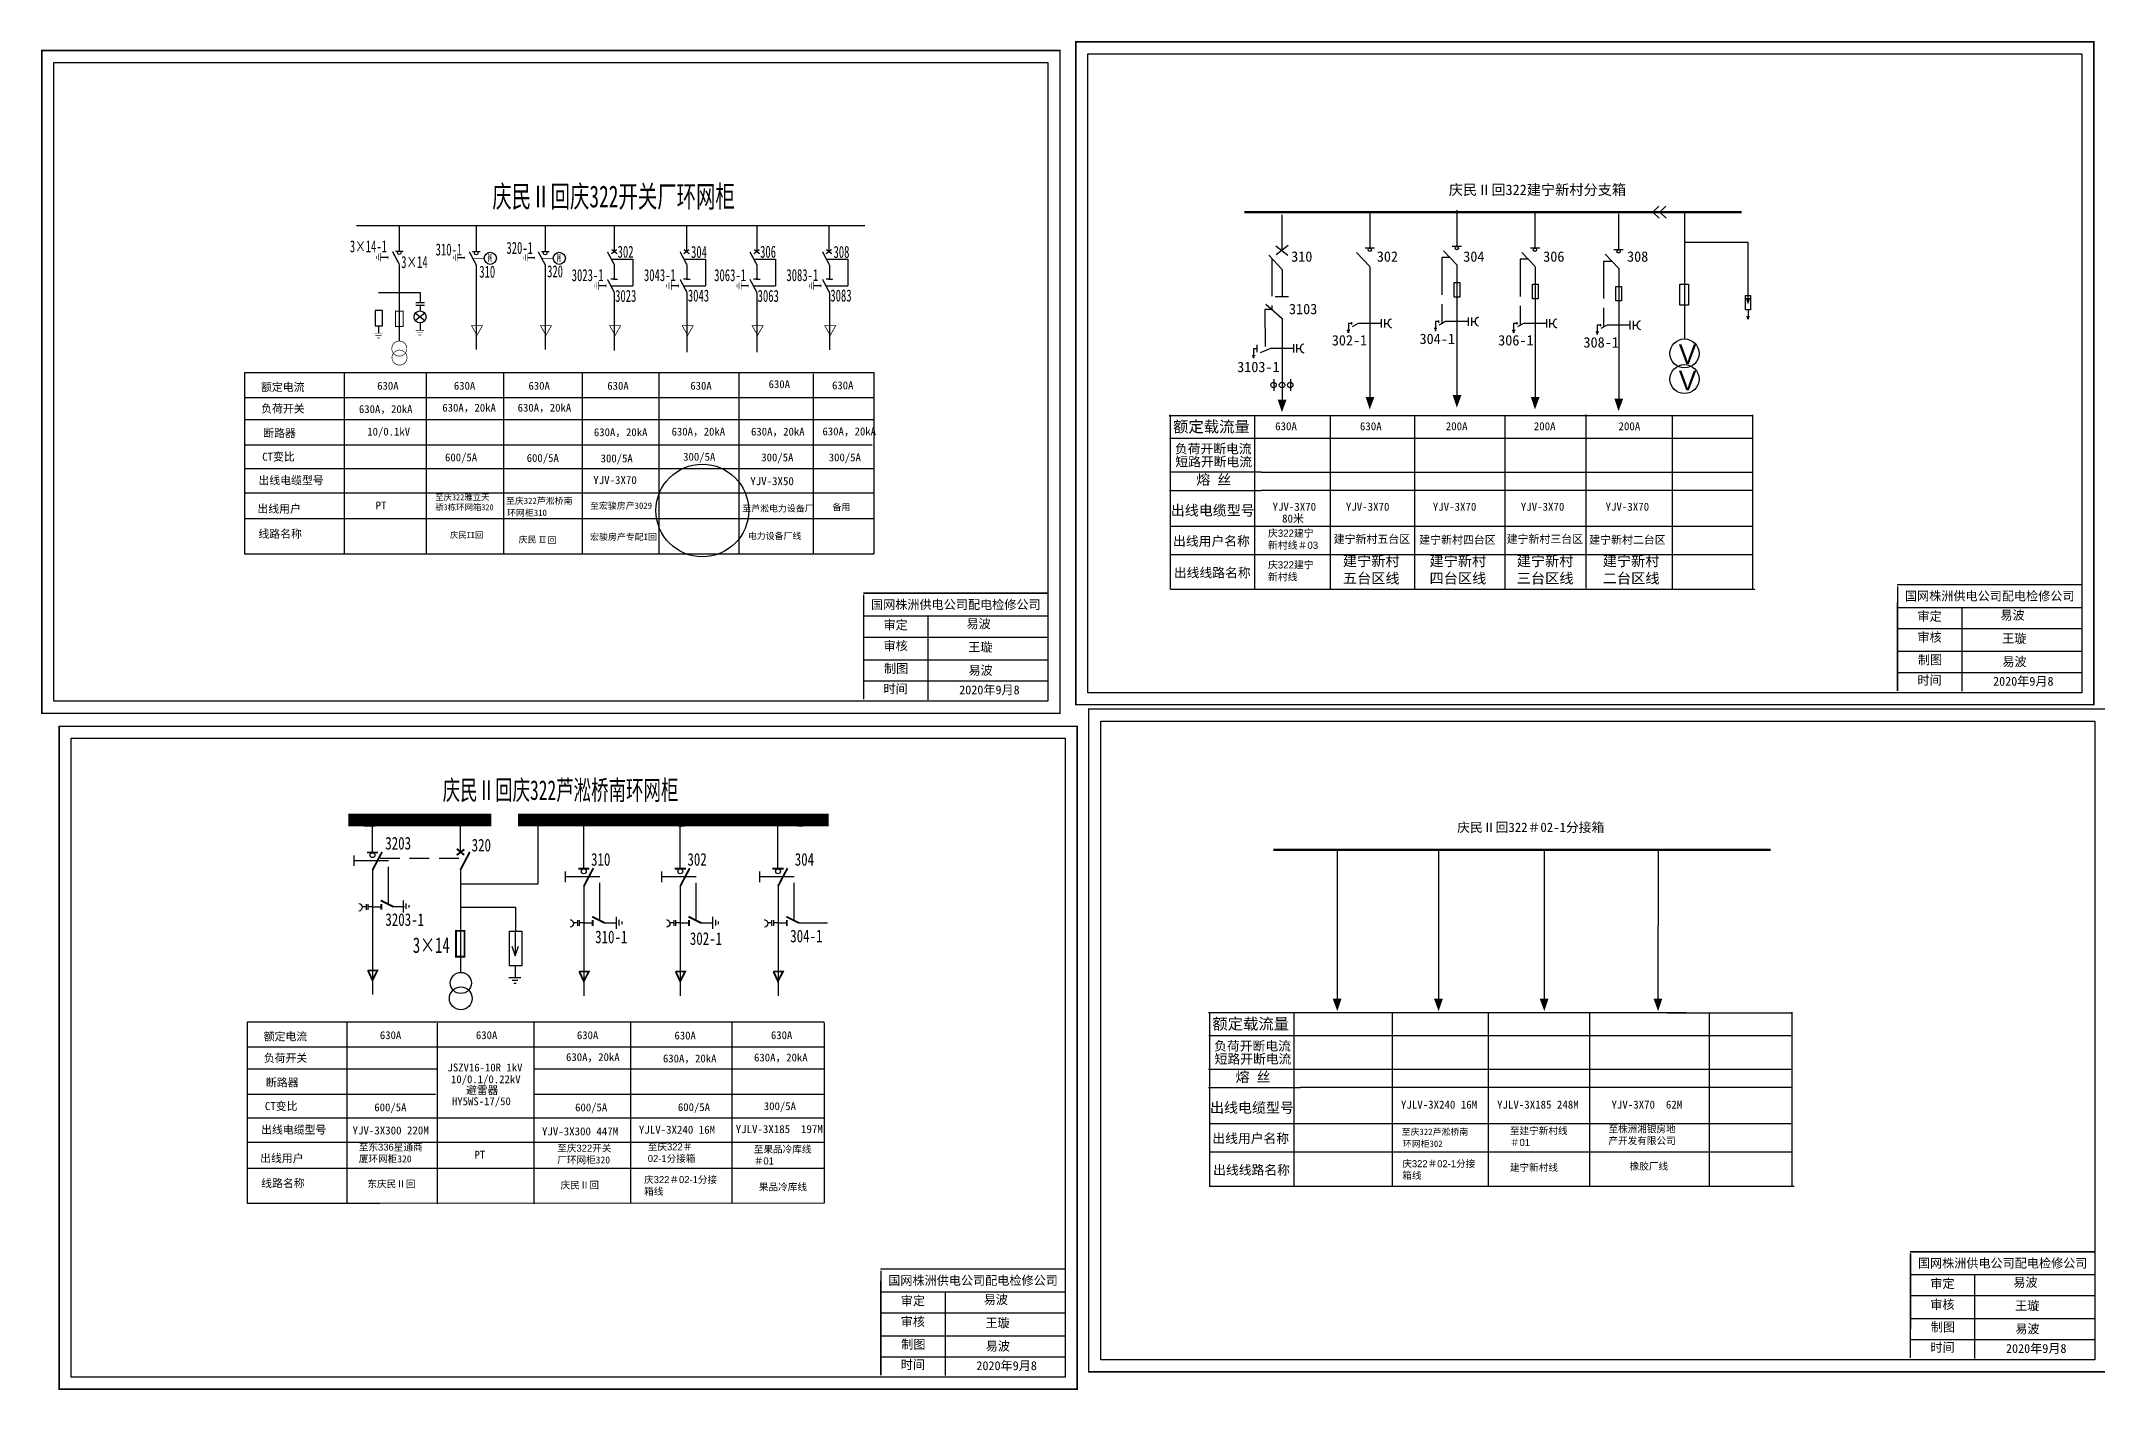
# Model space of a CAD drawing. Extents: x 109 to 883, y -289 to 248.
# Drawn here: x 109 to 623, y -89 to 248 of the extents above; entities that cross this region are included whole.
import ezdxf

# ---------------------------------------------------------------- set-up
doc = ezdxf.new("R2010")
doc.units = 0
doc.header["$LTSCALE"] = 0.774411
doc.linetypes.add('ACAD_ISO02W100', pattern=[15, 12, -3])
doc.linetypes.add('DASHED2', pattern=[9.525, 6.35, -3.175])
doc.layers.get('0').update_dxf_attribs({"linetype": 'CONTINUOUS'})
doc.layers.add('2', color=7, linetype='CONTINUOUS')
doc.styles.add('HZ', font='')
doc.styles.add('ST', font='', dxfattribs={"width": 0.75})
doc.styles.get("Standard").update_dxf_attribs({"font": '', "height": 2.5})
doc.styles.add('STYLE1', font='txt.shx', dxfattribs={"height": 2.6})
doc.styles.add('会签', font='', dxfattribs={"width": 0.7})
doc.styles.add('字体', font='simkai_0.ttf', dxfattribs={"height": 2.5})
doc.styles.add('宋3', font='', dxfattribs={"width": 0.7, "height": 3})
doc.styles.add('宋体', font='')
doc.styles.get('HZ').set_extended_font_data('SimSun')
doc.styles.get('ST').set_extended_font_data('SimSun')
doc.styles.get('Standard').set_extended_font_data('SimSun')
doc.styles.get('会签').set_extended_font_data('SimSun')
doc.styles.get('宋3').set_extended_font_data('SimSun')
doc.styles.get('宋体').set_extended_font_data('SimSun')

msp = doc.modelspace()

# ---------------------------------------------------------------- hatches: boundary and pattern name
for points in [[(534.86, 183.98), (536, 183.98), (535.43, 182.36)], [(463.81, 159.73), (462.65, 156.59), (461.6, 159.73)], [(420.09, 158.6), (418.94, 155.45), (417.89, 158.6)], [(442.05, 159.3), (440.89, 156.16), (439.84, 159.3)], [(483.35, 159.3), (482.19, 156.16), (481.14, 159.3)], [(504.24, 158.86), (503.08, 155.72), (502.03, 158.86)], [(431.62, 8.87), (432.78, 5.73), (433.83, 8.87)], [(456.94, 8.87), (458.1, 5.73), (459.15, 8.87)], [(483.37, 8.87), (484.53, 5.73), (485.58, 8.87)], [(511.82, 8.87), (512.97, 5.73), (514.02, 8.87)]]:
    msp.add_hatch(color=0).paths.add_polyline_path(points)

# ---------------------------------------------------------------- linework, layer by layer
at = {"color": 0}
for p, q in [((462.64, 205.96), (462.64, 197.02)), ((513.14, 207.01), (511.64, 205.45)), ((514.93, 207.01), (513.43, 205.45)), ((418.93, 204.82), (418.93, 195.89)), ((440.88, 205.52), (440.88, 196.59)), ((482.18, 205.52), (482.18, 196.59)), ((503.07, 205.09), (503.07, 196.16)), ((511.64, 205.45), (513.2, 203.95)), ((513.43, 205.45), (514.99, 203.95)), ((519.57, 205.4), (519.57, 173.93)), ((417.4, 197.07), (420.44, 194.71)), ((420.51, 197.14), (417.47, 194.78)), ((437.58, 195.41), (440.92, 191.85)), ((439.72, 196.54), (442.08, 196.54)), ((459.34, 195.84), (462.68, 192.28)), ((461.48, 196.97), (463.84, 196.97)), ((478.88, 195.41), (482.23, 191.85)), ((481.03, 196.54), (483.38, 196.54)), ((501.92, 196.11), (504.27, 196.11)), ((519.56, 197.96), (535.39, 197.96)), ((535.39, 197.96), (535.39, 183.85)), ((415.63, 194.71), (418.97, 191.15)), ((418.97, 191.15), (418.97, 184.46)), ((440.92, 191.83), (440.92, 159.25)), ((460.95, 194.12), (458.9, 194.12)), ((462.68, 192.27), (462.68, 159.69)), ((480.54, 193.69), (478.48, 193.69)), ((482.23, 191.83), (482.23, 159.25)), ((501.4, 193.16), (499.35, 193.16)), ((499.77, 194.98), (503.12, 191.42)), ((503.12, 191.4), (503.12, 158.82)), ((414.9, 182.45), (418.97, 178.89)), ((417.25, 184.35), (420.59, 184.35)), ((535.45, 181.03), (535.45, 179.4)), ((418.97, 178.89), (418.97, 158.55)), ((435.19, 176.01), (435.92, 176.01)), ((435.36, 175.75), (435.73, 175.75)), ((435.36, 175.5), (435.73, 175.5)), ((436.34, 177.67), (435.55, 177.67)), ((435.55, 177.67), (435.55, 176.04)), ((436.35, 177.94), (436.35, 177.39)), ((438.03, 177.66), (436.48, 176.81)), ((443.73, 177.66), (438.05, 177.66)), ((443.73, 178.75), (443.73, 176.61)), ((444.54, 178.75), (444.54, 176.61)), ((444.54, 177.66), (445.43, 177.66)), ((456.95, 176.45), (457.68, 176.45)), ((457.12, 176.18), (457.49, 176.18)), ((457.12, 175.93), (457.49, 175.93)), ((458.1, 178.1), (457.31, 178.1)), ((457.31, 178.1), (457.31, 176.47)), ((458.11, 178.37), (458.11, 177.83)), ((459.79, 178.1), (458.24, 177.24)), ((465.49, 178.1), (459.81, 178.1)), ((465.49, 179.18), (465.49, 177.05)), ((466.3, 179.18), (466.3, 177.05)), ((466.3, 178.1), (467.19, 178.1)), ((476.5, 176.01), (477.23, 176.01)), ((476.66, 175.75), (477.04, 175.75)), ((476.66, 175.5), (477.04, 175.5)), ((477.64, 177.67), (476.85, 177.67)), ((476.85, 177.67), (476.85, 176.04)), ((477.65, 177.94), (477.65, 177.39)), ((479.34, 177.66), (477.78, 176.81)), ((485.04, 177.66), (479.35, 177.66)), ((485.04, 178.75), (485.04, 176.61)), ((485.84, 177.66), (486.73, 177.66)), ((485.85, 178.75), (485.85, 176.61)), ((497.39, 175.58), (498.12, 175.58)), ((497.55, 175.31), (497.93, 175.31)), ((497.55, 175.06), (497.93, 175.06)), ((498.53, 177.23), (497.74, 177.23)), ((497.74, 177.23), (497.74, 175.6)), ((498.54, 177.51), (498.54, 176.96)), ((500.23, 177.23), (498.67, 176.37)), ((505.93, 177.23), (500.24, 177.23)), ((505.93, 178.32), (505.93, 176.18)), ((506.73, 177.23), (507.62, 177.23)), ((506.74, 178.32), (506.74, 176.18)), ((535.09, 179.37), (535.82, 179.37)), ((535.26, 179.11), (535.63, 179.11)), ((535.26, 178.86), (535.63, 178.86)), ((412.63, 171.29), (411.84, 171.29)), ((411.84, 171.29), (411.84, 169.66)), ((412.64, 172.27), (412.64, 170.44)), ((416.1, 171.41), (413.47, 170.3)), ((421.8, 171.41), (416.12, 171.41)), ((421.8, 172.5), (421.8, 170.36)), ((422.61, 172.5), (422.61, 170.36)), ((422.61, 171.41), (423.5, 171.41)), ((184.5, 165.37), (184.5, 120)), ((205.02, 165.11), (205.02, 119.93)), ((411.48, 169.64), (412.22, 169.64)), ((411.65, 169.37), (412.02, 169.37)), ((411.65, 169.12), (412.02, 169.12)), ((416.89, 163.7), (416.89, 160.79)), ((421.06, 163.7), (421.06, 160.79)), ((159.73, 159.13), (177.77, 159.13)), ((177.68, 159.13), (192.9, 159.13)), ((189.89, 159.13), (316.97, 159.13)), ((159.73, 153.65), (177.69, 153.65)), ((177.61, 153.65), (192.82, 153.65)), ((192.56, 153.65), (316.89, 153.65)), ((159.73, 141.39), (177.56, 141.39)), ((177.47, 141.39), (192.69, 141.39)), ((192.43, 141.39), (316.76, 141.39)), ((432.75, 45.84), (432.74, 8.6)), ((458.08, 45.84), (458.07, 8.6)), ((484.51, 45.84), (484.49, 8.6)), ((512.95, 45.84), (512.94, 8.6)), ((185.18, 3.03), (185.18, -42.34)), ((207.75, 2.77), (207.75, -42.41)), ((160.41, -3.21), (178.44, -3.21)), ((178.36, -3.21), (193.57, -3.21)), ((190.57, -3.21), (304.53, -3.21)), ((160.41, -8.69), (178.37, -8.69)), ((178.28, -8.69), (193.5, -8.69)), ((193.24, -8.69), (207.63, -8.69)), ((231.99, -8.69), (304.53, -8.69)), ((160.41, -20.95), (178.24, -20.95)), ((178.15, -20.95), (193.37, -20.95)), ((193.11, -20.95), (304.53, -20.95))]:
    msp.add_line(p, q, dxfattribs=at)
for p, q in [((198.32, 202.12), (198.32, 195.56)), ((217.52, 202.06), (217.52, 195.49)), ((234.76, 202.06), (234.76, 195.49)), ((252.05, 202.06), (252.05, 195.49)), ((270.1, 202.06), (270.1, 195.49)), ((287.67, 202.06), (287.67, 195.49)), ((305.72, 202.06), (305.72, 195.49)), ((195.5, 194.15), (193.67, 194.15)), ((198.32, 192.29), (198.32, 173.25)), ((214.7, 194.08), (212.87, 194.08)), ((217.52, 192.33), (217.52, 171.18)), ((232.19, 194.07), (230.36, 194.07)), ((234.76, 192.33), (234.76, 171.18)), ((251.3, 193.75), (256.7, 193.75)), ((252.05, 192.33), (252.05, 188.72)), ((256.7, 193.75), (256.7, 187.05)), ((269.45, 193.75), (274.85, 193.75)), ((270.2, 192.33), (270.2, 188.72)), ((274.85, 193.75), (274.85, 187.05)), ((286.92, 193.75), (292.32, 193.75)), ((287.67, 192.33), (287.67, 188.72)), ((292.32, 193.75), (292.32, 187.05)), ((305.07, 193.75), (310.47, 193.75)), ((305.81, 192.33), (305.81, 188.72)), ((310.47, 193.75), (310.47, 187.05)), ((193.14, 185.39), (203.5, 185.37)), ((203.5, 185.37), (203.5, 182.93)), ((249.98, 187.05), (248.16, 187.05)), ((251.2, 187.05), (256.7, 187.05)), ((252.05, 185.43), (252.05, 170.91)), ((268.13, 187.05), (266.3, 187.05)), ((269.35, 187.05), (274.85, 187.05)), ((270.2, 185.43), (270.2, 170.51)), ((285.6, 187.05), (283.77, 187.05)), ((286.81, 187.05), (292.32, 187.05)), ((287.67, 185.43), (287.67, 170.51)), ((303.75, 187.05), (301.92, 187.05)), ((304.96, 187.05), (310.47, 187.05)), ((305.81, 185.43), (305.81, 171.04)), ((202.33, 180.2), (204.68, 178.36)), ((204.68, 180.2), (202.33, 178.36)), ((202.42, 182.93), (204.59, 182.93)), ((202.42, 182.22), (204.59, 182.22)), ((203.5, 182.22), (203.5, 180.79)), ((193.14, 177.07), (193.14, 175.24)), ((203.5, 177.77), (203.5, 175.94)), ((390.74, 154.67), (536.36, 154.67)), ((412.1, 154.48), (412.1, 111.26)), ((390.8, 140.56), (413.83, 140.56)), ((390.8, 135.91), (413.78, 135.91)), ((191.53, 53.45), (191.53, 45.45)), ((213.56, 53.54), (213.56, 45.45)), ((244.35, 53.81), (244.35, 41.42)), ((268.45, 54.09), (268.45, 41.42)), ((292.89, 53.67), (292.89, 41.42)), ((191.62, 41.14), (191.62, 9.87)), ((213.61, 40.92), (213.61, 15.42)), ((244.45, 37.11), (244.45, 9.6)), ((268.54, 37.11), (268.54, 9.6)), ((292.98, 37.11), (292.98, 9.6)), ((191.62, 31.81), (193.81, 31.81)), ((196.66, 31.87), (199.64, 31.87)), ((244.45, 27.78), (246.63, 27.78)), ((249.49, 27.84), (252.46, 27.84)), ((268.54, 27.78), (270.73, 27.78)), ((273.58, 27.84), (276.56, 27.84)), ((292.98, 27.78), (295.17, 27.78)), ((298.03, 27.84), (305.35, 27.84)), ((227.26, 17.11), (227.26, 14.13)), ((400.55, 5.37), (519.96, 5.37)), ((421.91, 5.18), (421.91, -38.04)), ((400.61, -8.73), (423.64, -8.73)), ((400.61, -13.38), (423.6, -13.38))]:
    msp.add_line(p, q)
at = {"linetype": 'Continuous', "lineweight": 60}
for p, q in [((409.61, 205.44), (533.84, 205.44)), ((416.84, 46.03), (541.07, 46.03))]:
    msp.add_line(p, q, dxfattribs=at)
at = {"color": 0, "linetype": 'ACAD_ISO02W100'}
for p, q in [((416.4, 193.74), (416.4, 181.17)), ((458.9, 194.12), (458.9, 177.7)), ((478.48, 193.69), (478.48, 177.27)), ((499.35, 193.16), (499.35, 176.74)), ((416.4, 181.17), (414.7, 181.18)), ((414.7, 181.18), (414.71, 170.96))]:
    msp.add_line(p, q, dxfattribs=at)
at = {"linetype": 'Continuous'}
for p, q in [((391.01, 154.77), (391.01, 111.12)), ((430.99, 154.63), (430.99, 111.4)), ((452.11, 154.63), (452.11, 111.26)), ((474.62, 154.63), (474.62, 111.26)), ((494.94, 154.87), (494.94, 111.5)), ((516.5, 154.51), (516.5, 111.28)), ((536.58, 154.77), (536.58, 111.26)), ((390.86, 148.99), (536.58, 148.99)), ((413.76, 140.51), (536.44, 140.51)), ((413.76, 135.99), (536.58, 135.99)), ((391.01, 126.95), (536.72, 126.95)), ((391.15, 119.89), (536.58, 119.89)), ((391.29, 111.26), (537.15, 111.26)), ((232.95, 53.81), (232.95, 37.5)), ((232.95, 37.5), (213.61, 37.5)), ((199.27, 33.44), (199.27, 30.44)), ((199.97, 32.67), (199.97, 31.28)), ((200.67, 32.27), (200.67, 31.63)), ((213.66, 31.72), (227.32, 31.72)), ((227.32, 31.72), (227.32, 25.93)), ((227.29, 25.79), (227.29, 19.6)), ((252.51, 29.31), (252.51, 26.31)), ((253.21, 28.53), (253.21, 27.15)), ((253.9, 28.14), (253.9, 27.49)), ((276.61, 29.31), (276.61, 26.31)), ((277.31, 28.53), (277.31, 27.15)), ((278, 28.14), (278, 27.49)), ((226.48, 21.96), (227.29, 19.53)), ((227.29, 19.53), (228.14, 22)), ((228.73, 14.08), (225.73, 14.08)), ((227.95, 13.39), (226.56, 13.39)), ((227.56, 12.69), (226.91, 12.69)), ((400.82, 5.48), (400.82, -38.18)), ((446.48, 5.33), (446.48, -38.04)), ((470.51, 5.33), (470.51, -38.04)), ((495.84, 5.33), (495.84, -38.04)), ((515.2, 5.34), (546.3, 5.34)), ((525.71, 5.33), (525.71, -38.04)), ((546.4, 5.48), (546.4, -38.04)), ((400.68, -0.31), (546.39, -0.31)), ((423.57, -8.78), (546.25, -8.78)), ((423.57, -13.3), (546.4, -13.3)), ((400.82, -22.34), (546.53, -22.34)), ((400.96, -29.41), (546.4, -29.41)), ((401.11, -38.04), (546.96, -38.04))]:
    msp.add_line(p, q, dxfattribs=at)
at = {"color": 0, "linetype": 'Continuous'}
for p, q in [((314.39, 104.53), (360.53, 104.53)), ((330.41, 104.52), (330.41, 83.56)), ((572.83, 106.68), (618.97, 106.68)), ((588.85, 106.67), (588.85, 85.71)), ((314.39, 99.27), (360.53, 99.27)), ((572.83, 101.42), (618.97, 101.42)), ((314.39, 93.54), (360.53, 93.54)), ((572.83, 95.69), (618.97, 95.69)), ((314.39, 88.28), (360.53, 88.28)), ((572.83, 90.43), (618.97, 90.43)), ((576.06, -60.11), (622.2, -60.11)), ((592.08, -60.11), (592.08, -81.08)), ((318.7, -64.41), (364.84, -64.41)), ((334.72, -64.42), (334.72, -85.38)), ((576.06, -65.36), (622.2, -65.36)), ((318.7, -69.67), (364.84, -69.67)), ((576.06, -71.1), (622.2, -71.1)), ((318.7, -75.4), (364.84, -75.4)), ((576.06, -76.35), (622.2, -76.35)), ((318.7, -80.66), (364.84, -80.66))]:
    msp.add_line(p, q, dxfattribs=at)
at = {"linetype": 'DASHED2'}
msp.add_line((193.52, 44.01), (215.14, 44.01), dxfattribs=at)
at = {"color": 0, "linetype": 'Continuous', "const_width": 0.37}
for points in [[(367.41, 248.04), (621.89, 248.04), (621.89, 82.35), (367.41, 82.35)], [(108.97, 245.89), (363.45, 245.89), (363.45, 80.19), (108.97, 80.19)], [(113.28, 76.95), (367.76, 76.95), (367.76, -88.75), (113.28, -88.75)], [(370.64, 81.25), (625.12, 81.25), (625.12, -84.44), (370.64, -84.44)]]:
    msp.add_lwpolyline(points, close=True, dxfattribs=at)
at = {"color": 0, "linetype": 'Continuous'}
for points in [[(111.96, 242.9), (360.46, 242.9), (360.46, 83.19), (111.96, 83.19)], [(370.4, 245.05), (618.9, 245.05), (618.9, 85.34), (370.4, 85.34)], [(373.63, 78.26), (622.13, 78.26), (622.13, -81.45), (373.63, -81.45)], [(116.27, 73.96), (364.77, 73.96), (364.77, -85.75), (116.27, -85.75)]]:
    msp.add_lwpolyline(points, close=True, dxfattribs=at)
for points in [[(187.63, 202.12), (314.66, 202.12)], [(194.12, 180.92), (192.3, 180.92), (192.3, 177.07), (194.12, 177.07), (194.12, 180.87)], [(186.96, 44.67), (186.96, 42.03)], [(239.78, 40.64), (239.78, 38)], [(263.88, 40.64), (263.88, 38)], [(288.32, 40.64), (288.32, 38)], [(190.03, 31.83), (189.03, 31.83)], [(190.03, 32.5), (190.03, 31.06)], [(190.47, 32.5), (190.47, 31.06)], [(191.62, 31.83), (190.47, 31.83)], [(242.85, 27.81), (241.86, 27.81)], [(242.85, 28.47), (242.85, 27.03)], [(243.3, 28.47), (243.3, 27.03)], [(244.44, 27.81), (243.3, 27.81)], [(266.95, 27.81), (265.95, 27.81)], [(266.95, 28.47), (266.95, 27.03)], [(267.39, 28.47), (267.39, 27.03)], [(268.54, 27.81), (267.39, 27.81)], [(291.39, 27.81), (290.39, 27.81)], [(291.39, 28.47), (291.39, 27.03)], [(291.83, 28.47), (291.83, 27.03)], [(292.98, 27.81), (291.83, 27.81)]]:
    msp.add_lwpolyline(points)
for points, const_width in [([(198.32, 192.39), (196.62, 195.62)], 0.341), ([(199.36, 195.68), (197.35, 195.69)], 0.341), ([(217.52, 192.33), (215.82, 195.56)], 0.341), ([(218.56, 195.62), (216.55, 195.63)], 0.341), ([(234.76, 192.33), (233.06, 195.56)], 0.341), ([(235.8, 195.62), (233.79, 195.63)], 0.341), ([(252.05, 192.33), (250.35, 195.56)], 0.341), ([(252.69, 196.13), (251.33, 195.06)], 0.341), ([(251.41, 196.13), (252.77, 195.06)], 0.341), ([(270.2, 192.33), (268.5, 195.56)], 0.341), ([(270.74, 196.13), (269.38, 195.06)], 0.341), ([(269.46, 196.13), (270.82, 195.06)], 0.341), ([(287.67, 192.33), (285.96, 195.56)], 0.341), ([(288.31, 196.13), (286.94, 195.06)], 0.341), ([(287.02, 196.13), (288.39, 195.06)], 0.341), ([(305.81, 192.33), (304.11, 195.56)], 0.341), ([(306.36, 196.13), (304.99, 195.06)], 0.341), ([(305.07, 196.13), (306.44, 195.06)], 0.341), ([(192.59, 194.54), (192.59, 193.8)], 0.149), ([(193.13, 194.99), (193.13, 193.39)], 0.149), ([(193.66, 195.23), (193.66, 193.14)], 0.149), ([(195.5, 194.51), (195.5, 193.78)], 0.149), ([(211.79, 194.47), (211.79, 193.73)], 0.149), ([(212.33, 194.92), (212.33, 193.32)], 0.149), ([(212.86, 195.17), (212.86, 193.08)], 0.149), ([(214.7, 194.45), (214.7, 193.71)], 0.149), ([(216.67, 193.94), (219.56, 193.94)], 0.144), ([(229.28, 194.46), (229.28, 193.72)], 0.149), ([(229.81, 194.91), (229.81, 193.31)], 0.149), ([(230.35, 195.16), (230.35, 193.06)], 0.149), ([(232.19, 194.44), (232.19, 193.7)], 0.149), ([(233.91, 193.94), (236.8, 193.94)], 0.144), ([(247.11, 187.44), (247.11, 186.7)], 0.149), ([(247.61, 187.89), (247.61, 186.29)], 0.149), ([(248.14, 188.14), (248.14, 186.04)], 0.149), ([(249.98, 187.42), (249.98, 186.68)], 0.149), ([(252.05, 185.43), (250.35, 188.66)], 0.341), ([(252.92, 188.69), (251.18, 188.75)], 0.341), ([(265.17, 187.44), (265.17, 186.7)], 0.149), ([(265.76, 187.89), (265.76, 186.29)], 0.149), ([(266.29, 188.14), (266.29, 186.04)], 0.149), ([(268.13, 187.42), (268.13, 186.68)], 0.149), ([(270.2, 185.43), (268.5, 188.66)], 0.341), ([(271.07, 188.69), (269.33, 188.75)], 0.341), ([(282.73, 187.44), (282.73, 186.7)], 0.149), ([(283.22, 187.89), (283.22, 186.29)], 0.149), ([(283.76, 188.14), (283.76, 186.04)], 0.149), ([(285.6, 187.42), (285.6, 186.68)], 0.149), ([(287.67, 185.43), (285.96, 188.66)], 0.341), ([(288.53, 188.69), (286.8, 188.75)], 0.341), ([(300.78, 187.44), (300.78, 186.7)], 0.149), ([(301.37, 187.89), (301.37, 186.29)], 0.149), ([(301.91, 188.14), (301.91, 186.04)], 0.149), ([(303.75, 187.42), (303.75, 186.68)], 0.149), ([(305.81, 185.43), (304.11, 188.66)], 0.341), ([(306.68, 188.69), (304.95, 188.75)], 0.341), ([(192.05, 175.23), (194.14, 175.23)], 0.149), ([(202.42, 175.93), (204.51, 175.93)], 0.149), ([(202.66, 175.39), (204.26, 175.39)], 0.149), ([(203.11, 174.74), (203.85, 174.74)], 0.149), ([(192.29, 174.7), (193.89, 174.7)], 0.149), ([(192.74, 174.04), (193.48, 174.04)], 0.149), ([(185.59, 53.49), (221.33, 53.49)], 3.16), ([(227.95, 53.49), (305.66, 53.49)], 3.16), ([(212.66, 44.74), (214.58, 46.18)], 0.474), ([(212.68, 46.32), (214.53, 44.78)], 0.474), ([(190.22, 45.39), (193.02, 45.39)], 0.474), ([(191.62, 41.02), (193.99, 45.51)], 0.474), ([(213.56, 41.02), (215.93, 45.51)], 0.474), ([(243.05, 41.36), (245.84, 41.36)], 0.474), ([(244.45, 36.99), (246.82, 41.48)], 0.474), ([(267.14, 41.36), (269.94, 41.36)], 0.474), ([(268.54, 36.99), (270.91, 41.48)], 0.474), ([(291.59, 41.36), (294.38, 41.36)], 0.474), ([(292.98, 36.99), (295.35, 41.48)], 0.474), ([(193.69, 33.39), (196.85, 31.81)], 0.474), ([(193.81, 32.54), (193.81, 31.08)], 0.474), ([(246.51, 29.36), (249.67, 27.78)], 0.474), ([(246.63, 28.51), (246.63, 27.05)], 0.474), ([(270.61, 29.36), (273.77, 27.78)], 0.474), ([(270.73, 28.51), (270.73, 27.05)], 0.474), ([(295.05, 29.36), (298.21, 27.78)], 0.474), ([(295.17, 28.51), (295.17, 27.05)], 0.474), ([(190.43, 15.91), (192.85, 15.91), (191.61, 13.47), (190.46, 15.96)], 0.474), ([(243.26, 15.64), (245.67, 15.64), (244.44, 13.19), (243.29, 15.68)], 0.474), ([(267.36, 15.64), (269.77, 15.64), (268.53, 13.19), (267.38, 15.68)], 0.474), ([(291.8, 15.64), (294.21, 15.64), (292.97, 13.19), (291.83, 15.68)], 0.474)]:
    msp.add_lwpolyline(points, dxfattribs=dict(const_width=const_width))
for points, format in [([(193.14, 185.39, 0, 0, 0), (193.14, 179.93, 0.496, 0, 0), (193.14, 178.16, 0, 0, 0)], "xyseb"), ([(188.18, 32.65, -0.877934), (188.22, 30.73)], "xyb"), ([(241.01, 28.62, -0.877934), (241.04, 26.7)], "xyb"), ([(265.1, 28.62, -0.877934), (265.14, 26.7)], "xyb"), ([(289.54, 28.62, -0.877934), (289.58, 26.7)], "xyb")]:
    msp.add_lwpolyline(points, format=format)
at = {"color": 0}
for points in [[(461.98, 187.87), (463.38, 187.87), (463.38, 184.23), (461.98, 184.23)], [(481.56, 187.44), (482.96, 187.44), (482.96, 183.8), (481.56, 183.8)], [(502.43, 186.91), (503.83, 186.91), (503.83, 183.27), (502.43, 183.27)], [(518.4, 187.45), (520.55, 187.45), (520.55, 182.24), (518.4, 182.24)], [(534.8, 184.67), (536.04, 184.67), (536.04, 181.04), (534.8, 181.04)]]:
    msp.add_lwpolyline(points, close=True, dxfattribs=at)
for points, const_width in [([(197.4, 180.72), (199.24, 180.72), (199.24, 176.85), (197.4, 176.85)], 0.248), ([(212.46, 19.36), (212.46, 25.82), (214.61, 25.82), (214.61, 19.36)], 0.474)]:
    msp.add_lwpolyline(points, close=True, dxfattribs=dict(const_width=const_width))
at = {"color": 0, "const_width": 0.192}
for points in [[(216.36, 177.09), (217.73, 174.69), (219.1, 177.09)], [(233.61, 177.09), (234.98, 174.69), (236.34, 177.09)], [(250.89, 177.09), (252.26, 174.69), (253.63, 177.09)], [(269.04, 177.09), (270.41, 174.69), (271.78, 177.09)], [(286.51, 177.09), (287.88, 174.69), (289.25, 177.09)], [(304.66, 177.09), (306.03, 174.69), (307.4, 177.09)]]:
    msp.add_lwpolyline(points, close=True, dxfattribs=at)
at = {"const_width": 0.159}
for points in [[(200.2, 171.36, -1), (196.44, 171.36, -1)], [(200.25, 169.11, -1), (196.49, 169.11, -1)]]:
    msp.add_lwpolyline(points, format="xyb", close=True, dxfattribs=at)
at = {"color": 0, "linetype": 'Continuous', "const_width": 0.37}
for points in [[(314.28, 110.21), (360.42, 110.21)], [(314.39, 109.82), (314.37, 83.65)], [(572.72, 112.36), (618.86, 112.36)], [(572.83, 111.97), (572.8, 85.8)], [(575.95, -54.43), (622.09, -54.43)], [(576.06, -54.82), (576.03, -80.99)], [(318.59, -58.73), (364.73, -58.73)], [(318.7, -59.12), (318.67, -85.29)]]:
    msp.add_lwpolyline(points, dxfattribs=at)
at = {"linetype": 'ACAD_ISO02W100'}
for points in [[(195.62, 32.55), (195.62, 43.35), (186.96, 43.35)], [(248.44, 28.53), (248.44, 39.32), (239.78, 39.32)], [(272.54, 28.53), (272.54, 39.32), (263.88, 39.32)], [(296.98, 28.53), (296.98, 39.32), (288.32, 39.32)]]:
    msp.add_lwpolyline(points, dxfattribs=at)
at = {"linetype": 'Continuous'}
msp.add_lwpolyline([(225.87, 25.77), (228.92, 25.77), (228.92, 17.11), (225.87, 17.11)], close=True, dxfattribs=at)
for centre, radius in [((198.32, 195.3), 0.444), ((217.52, 195.24), 0.444), ((221.06, 193.94), 1.51), ((234.76, 195.24), 0.444), ((238.31, 193.94), 1.51), ((203.5, 179.28), 1.51), ((190.24, 53.45), 1.57), ((191.22, 53.45), 1.57), ((191.6, 53.45), 1.57), ((268.8, 53.45), 1.57), ((268.95, 53.45), 1.57), ((298.53, 53.45), 1.57), ((191.62, 44.72), 0.607), ((244.45, 40.69), 0.607), ((268.54, 40.69), 0.607), ((292.98, 40.69), 0.607)]:
    msp.add_circle(centre, radius)
at = {"color": 0}
for centre, radius in [((440.88, 196.08), 0.415), ((462.63, 196.51), 0.415), ((482.18, 196.08), 0.415), ((503.07, 195.65), 0.415), ((519.57, 170.16), 3.63), ((519.57, 163.74), 3.63), ((416.84, 162.27), 0.688), ((418.97, 162.27), 0.688), ((421.01, 162.27), 0.688)]:
    msp.add_circle(centre, radius, dxfattribs=at)
at = {"color": 1, "linetype": 'Continuous'}
msp.add_circle((274.06, 130.89), 11.59, dxfattribs=at)
at = {"linetype": 'Continuous'}
for centre, radius in [((213.69, 12.79), 2.64), ((213.69, 8.93), 2.85)]:
    msp.add_circle(centre, radius, dxfattribs=at)
at = {"color": 0}
for centre in [(446.56, 177.68), (468.31, 178.11), (487.86, 177.68), (508.75, 177.24), (424.62, 171.43)]:
    msp.add_arc(centre, 1.11, 102.8819, 258.6783, dxfattribs=at)
at = {"layer": '2'}
for p, q in [((159.73, 165.37), (177.69, 165.37)), ((159.73, 120), (159.73, 165.37)), ((177.61, 165.37), (192.82, 165.37)), ((192.56, 165.37), (316.89, 165.37)), ((224.38, 165.33), (224.38, 119.93)), ((244.02, 165.18), (244.02, 120.22)), ((263.17, 165.18), (263.17, 120.08)), ((283.18, 165.18), (283.18, 120.08)), ((301.76, 165.09), (301.76, 120.22)), ((316.89, 165.37), (316.89, 120.08)), ((159.73, 147.35), (189.68, 147.35)), ((177.23, 147.35), (192.44, 147.35)), ((192.19, 147.35), (316.52, 147.35)), ((159.73, 135.34), (316.79, 135.34)), ((177.69, 128.77), (159.73, 128.77)), ((192.82, 128.77), (177.61, 128.77)), ((316.89, 128.77), (192.56, 128.77)), ((177.69, 120), (159.73, 120)), ((192.82, 120), (177.61, 120)), ((316.89, 120), (192.56, 120)), ((160.41, 3.03), (178.37, 3.03)), ((160.41, -42.34), (160.41, 3.03)), ((178.28, 3.03), (193.5, 3.03)), ((193.24, 3.03), (304.53, 3.03)), ((231.94, 2.99), (231.94, -42.41)), ((256.12, 2.84), (256.12, -42.12)), ((281.42, 2.84), (281.42, -42.26)), ((304.53, 2.86), (304.53, -42.24)), ((160.41, -14.99), (190.35, -14.99)), ((177.9, -14.99), (193.12, -14.99)), ((192.86, -14.99), (207.36, -14.99)), ((232.05, -14.99), (304.53, -14.99)), ((160.41, -27), (304.53, -27)), ((178.37, -33.57), (160.41, -33.57)), ((193.5, -33.57), (178.28, -33.57)), ((304.53, -33.57), (193.24, -33.57)), ((178.37, -42.34), (160.41, -42.34)), ((193.5, -42.34), (178.28, -42.34)), ((304.53, -42.24), (193.24, -42.34))]:
    msp.add_line(p, q, dxfattribs=at)

# ---------------------------------------------------------------- texts
for s, height, style, width, p in [('庆民Ⅱ回庆322开关厂环网柜', 5.4717, '宋体', 0.65, (221.57, 206.67)), ('3×14-1', 3, '宋体', 0.65, (185.95, 195.43)), ('310-1', 3, '宋体', 0.65, (207.39, 194.64)), ('320-1', 3, '宋体', 0.65, (225.09, 195.04)), ('302', 3, '宋体', 0.65, (252.88, 194.08)), ('304', 3, '宋体', 0.65, (271.24, 194.03)), ('306', 3, '宋体', 0.65, (288.5, 194.08)), ('308', 3, '宋体', 0.65, (306.85, 194.03)), ('3×14', 3, '宋体', 0.65, (198.78, 191.51)), ('310', 3, '宋体', 0.65, (218.3, 189.09)), ('M', 2.11, '宋3', 0.7, (220.45, 193)), ('320', 3, '宋体', 0.65, (235.26, 189.18)), ('M', 2.11, '宋3', 0.7, (237.69, 193)), ('3023-1', 3, '宋体', 0.65, (241.41, 188.23)), ('3043-1', 3, '宋体', 0.65, (259.46, 188.25)), ('3063-1', 3, '宋体', 0.65, (277.02, 188.23)), ('3083-1', 3, '宋体', 0.65, (295.07, 188.25)), ('3023', 3, '宋体', 0.65, (252.26, 183.04)), ('3043', 3, '宋体', 0.65, (270.44, 183.13)), ('3063', 3, '宋体', 0.65, (287.88, 183.04)), ('3083', 3, '宋体', 0.65, (306.06, 183.13)), ('庆民Ⅱ回庆322芦淞桥南环网柜', 4.9245, '宋体', 0.65, (209.16, 58.54)), ('3203', 3.159, 'ST', 0.75, (194.81, 46.14)), ('320', 3.159, 'ST', 0.75, (216.4, 45.66)), ('310', 3.159, 'ST', 0.75, (246.24, 42.1)), ('302', 3.159, 'ST', 0.75, (270.33, 42.1)), ('304', 3.159, 'ST', 0.75, (297.16, 42.1)), ('3203-1', 3.159, 'ST', 0.75, (194.83, 27.05)), ('310-1', 3.159, 'ST', 0.75, (247.27, 22.73)), ('304-1', 3.159, 'ST', 0.75, (296.03, 22.94)), ('3×14', 3.888, '会签', 0.7, (201.68, 20.3)), ('302-1', 3.159, 'ST', 0.75, (270.94, 22.31))]:
    msp.add_text(s, height=height, dxfattribs=dict(style=style, width=width)).set_placement(p)
at = {"color": 0, "style": 'HZ'}
for s, p in [('额定电流', (163.75, 160.75)), ('负荷开关', (163.77, 155.35)), ('断路器', (164.29, 149.24)), ('CT变比', (164.04, 143.34)), ('出线电缆型号', (163.09, 137.44)), ('出线用户', (162.84, 130.32)), ('线路名称', (163.1, 124.06)), ('额定电流', (164.42, -1.59)), ('负荷开关', (164.44, -6.98)), ('断路器', (164.97, -13.1)), ('CT变比', (164.71, -19)), ('出线电缆型号', (163.76, -24.9)), ('出线用户', (163.51, -32.02)), ('线路名称', (163.78, -38.28))]:
    msp.add_text(s, height=1.993, dxfattribs=at).set_placement(p)
at = {"color": 0}
for s, height, p in [('630A', 1.967, (192.78, 161.09)), ('630A', 1.967, (211.95, 161.09)), ('630A', 1.967, (230.6, 161.09)), ('630A', 1.967, (250.3, 161.09)), ('630A', 1.967, (271.05, 161.09)), ('630A', 1.967, (290.63, 161.49)), ('630A', 1.967, (306.48, 161.19)), ('630A，20kA', 1.967, (188.22, 155.26)), ('630A，20kA', 1.967, (209.07, 155.61)), ('630A，20kA', 1.967, (227.9, 155.61)), ('10/0.1kV', 1.967, (190.3, 149.63)), ('630A，20kA', 1.967, (246.95, 149.48)), ('630A，20kA', 1.967, (266.37, 149.63)), ('630A，20kA', 1.967, (286.23, 149.63)), ('630A，20kA', 1.967, (304.09, 149.68)), ('600/5A', 1.967, (209.74, 143.19)), ('600/5A', 1.967, (230.16, 143.04)), ('300/5A', 1.967, (248.64, 142.94)), ('300/5A', 1.967, (269.27, 143.34)), ('300/5A', 1.967, (288.8, 143.19)), ('300/5A', 1.967, (305.66, 143.19)), ('至庆322芦淞桥南', 1.594, (224.97, 132.51)), ('PT', 1.967, (192.41, 131.17)), ('环网柜310', 1.594, (225.25, 129.53)), ('至宏骏房产3029', 1.594, (245.99, 131.3)), ('至芦淞电力设备厂', 1.594, (284.04, 130.61)), ('备用', 1.594, (306.59, 130.95)), ('庆民', 1.594, (228.13, 122.83)), ('I', 1.59, (233.16, 122.83)), ('I', 1.59, (233.95, 122.82)), ('回', 1.59, (235.36, 122.69)), ('宏骏房产专配I回', 1.594, (246.01, 123.5)), ('电力设备厂线', 1.594, (285.43, 123.74)), ('630A', 1.967, (193.45, -1.25)), ('630A', 1.967, (217.46, -1.25)), ('630A', 1.967, (242.7, -1.25)), ('630A', 1.967, (267.09, -1.34)), ('630A', 1.967, (291.2, -1.25)), ('630A，20kA', 1.967, (240, -6.73)), ('630A，20kA', 1.967, (264.21, -7.07)), ('630A，20kA', 1.967, (286.99, -6.83)), ('JSZV16-10R 1kV', 1.9673, (210.36, -9.33)), ('10/0.1/0.22kV', 1.9673, (211.23, -12.27)), ('避雷器', 1.967, (215, -15)), ('600/5A', 1.967, (192.07, -19.28)), ('HY5WS-17/50', 1.9673, (211.47, -17.77)), ('600/5A', 1.967, (242.26, -19.3)), ('600/5A', 1.967, (267.95, -19.24)), ('300/5A', 1.967, (289.43, -19)), ('至庆322芦淞桥南', 1.594, (448.87, -25.22)), ('PT', 1.967, (217.1, -31.14)), ('环网柜302', 1.594, (449.15, -28.19))]:
    msp.add_text(s, height=height, dxfattribs=at).set_placement(p)
at = {"style": 'HZ'}
for s, height, p in [('额定载流量', 2.812, (391.73, 150.44)), ('负荷开断电流', 2.344, (392.18, 145.16)), ('短路开断电流', 2.344, (392.29, 141.92)), ('熔 丝', 2.564, (397.53, 137.33)), ('出线电缆型号', 2.564, (391.15, 129.64)), ('出线用户名称', 2.344, (391.73, 122.07)), ('出线线路名称', 2.344, (391.93, 114.18)), ('庆民Ⅱ回322＃02-1分接箱', 2.3472, (462.74, 50.52)), ('额定载流量', 2.812, (401.55, 1.15)), ('负荷开断电流', 2.344, (402, -4.13)), ('短路开断电流', 2.344, (402.11, -7.37)), ('熔 丝', 2.564, (407.35, -11.96)), ('出线电缆型号', 2.564, (400.96, -19.66)), ('出线用户名称', 2.344, (401.55, -27.23)), ('出线线路名称', 2.344, (401.75, -35.12))]:
    msp.add_text(s, height=height, dxfattribs=at).set_placement(p)
for s, p in [('630A', (417.24, 150.96)), ('630A', (438.43, 150.96)), ('200A', (459.89, 150.96)), ('200A', (481.89, 150.96)), ('200A', (503.07, 150.96)), ('YJV-3X70', (246.8, 137.5)), ('YJV-3X50', (286.05, 137.23)), ('YJV-3X70', (416.59, 130.83)), ('80米', (418.98, 127.88)), ('YJV-3X70', (434.92, 130.83)), ('YJV-3X70', (456.65, 130.83)), ('YJV-3X70', (478.65, 130.83)), ('YJV-3X70', (499.84, 130.83)), ('建宁新村五台区', (431.9, 122.75)), ('建宁新村四台区', (453.26, 122.56)), ('建宁新村三台区', (475.11, 122.75)), ('建宁新村二台区', (495.75, 122.56)), ('YJLV-3X240 16M', (448.68, -18.62)), ('YJLV-3X185 248M', (472.71, -18.62)), ('YJV-3X70  62M', (501.31, -18.62)), ('YJV-3X300 220M', (186.63, -25.08)), ('YJV-3X300 447M', (233.97, -25.31)), ('YJLV-3X240 16M', (258.2, -24.89)), ('YJLV-3X185  197M', (282.4, -24.74))]:
    msp.add_text(s, height=2).set_placement(p)
at = {"insert": (460.65, 212.37), "char_height": 2.6, "width": 839.8298, "attachment_point": 1, "style": 'STYLE1'}
msp.add_mtext('{\\fKaiTi_GB2312|b0|i0|c134|p49;庆民Ⅱ回322建宁新村分支箱}', dxfattribs=at)
at = {"linetype": 'Continuous', "char_height": 2.6, "width": 5.3048, "attachment_point": 1, "style": 'STYLE1'}
for s, insert in [('{\\fKaiTi_GB2312|b0|i0|c134|p49;310}', (421.24, 195.68)), ('{\\fKaiTi_GB2312|b0|i0|c134|p49;302}', (442.65, 195.68)), ('{\\fKaiTi_GB2312|b0|i0|c134|p49;304}', (464.26, 195.68)), ('{\\fKaiTi_GB2312|b0|i0|c134|p49;306}', (484.24, 195.68)), ('{\\fKaiTi_GB2312|b0|i0|c134|p49;308}', (505.2, 195.68)), ('{\\fKaiTi_GB2312|b0|i0|c134|p49;3103}', (420.7, 182.56)), ('{\\fKaiTi_GB2312|b0|i0|c134|p49;304-1}', (453.34, 175.11)), ('{\\fKaiTi_GB2312|b0|i0|c134|p49;302-1}', (431.4, 174.75)), ('{\\fKaiTi_GB2312|b0|i0|c134|p49;306-1}', (472.99, 174.75)), ('{\\fKaiTi_GB2312|b0|i0|c134|p49;308-1}', (494.31, 174.22)), ('{\\fKaiTi_GB2312|b0|i0|c134|p49;3103-1}', (407.74, 168.08))]:
    msp.add_mtext(s, dxfattribs=dict(at, insert=insert))
at = {"color": 0, "char_height": 4.968, "width": 14.9047, "attachment_point": 1}
for insert in [(518.12, 172.46), (518.12, 165.87)]:
    msp.add_mtext('{\\f\uffbfﾬￌﾣﾤ_GB2312|b0|i0|c134|p49;V}', dxfattribs=dict(at, insert=insert))
at = {"color": 1, "linetype": 'Continuous', "char_height": 1.5, "width": 15.0359, "attachment_point": 1, "style": 'HZ'}
for s, insert in [('{\\C7;至庆322雅立天骄3栋环网箱320}', (207.29, 134.96)), ('{\\C7;庆民II回}', (210.97, 125.52))]:
    msp.add_mtext(s, dxfattribs=dict(at, insert=insert))
at = {"color": 0, "linetype": 'Continuous', "attachment_point": 1}
for s, insert, char_height, width, style in [('{\\f\uffbfﾬￌﾣﾤ_GB2312|b0|i0|c134|p49;庆322建宁新村线＃03}', (415.45, 126.13), 1.8063, 13.49, 'STYLE1'), ('{\\f\uffbfﾬￌﾣﾤ_GB2312|b0|i0|c134|p49;庆322建宁新村线}', (415.45, 118.21), 1.8063, 13.49, 'STYLE1'), ('{\\f\uffbfﾬￌﾣﾤ_GB2312|b0|i0|c134|p49;建宁新村五台区线}', (434.17, 119.59), 2.6, 16.2784, 'STYLE1'), ('{\\f\uffbfﾬￌﾣﾤ_GB2312|b0|i0|c134|p49;建宁新村四台区线}', (455.83, 119.59), 2.6, 16.2784, 'STYLE1'), ('{\\f\uffbfﾬￌﾣﾤ_GB2312|b0|i0|c134|p49;建宁新村三台区线}', (477.63, 119.59), 2.6, 16.2784, 'STYLE1'), ('{\\f\uffbfﾬￌﾣﾤ_GB2312|b0|i0|c134|p49;建宁新村二台区线}', (499.13, 119.59), 2.6, 16.2784, 'STYLE1'), ('国网株洲供电公司配电检修公司', (316.23, 108.46), 2.2195, 60.679, '字体'), ('国网株洲供电公司配电检修公司', (574.67, 110.61), 2.2195, 60.679, '字体'), ('\\f\uffbfﾬￌﾣﾤ_GB2312|b0|i0|c134|p49;审定', (319.35, 103.37), 2.2195, 17.3574, '字体'), ('易波', (340.1, 103.68), 2.219, 17.3574, '字体'), ('\\f\uffbfﾬￌﾣﾤ_GB2312|b0|i0|c134|p49;审定', (577.79, 105.53), 2.2195, 17.3574, '字体'), ('易波', (598.54, 105.83), 2.219, 17.3574, '字体'), ('\\f\uffbfﾬￌﾣﾤ_GB2312|b0|i0|c134|p49;审核', (319.35, 98.15), 2.2195, 17.3574, '字体'), ('{\\fSimSun|b0|i0|c134|p2;王璇}', (340.53, 97.85), 2.2195, 17.3574, '字体'), ('\\f\uffbfﾬￌﾣﾤ_GB2312|b0|i0|c134|p49;审核', (577.79, 100.3), 2.2195, 17.3574, '字体'), ('{\\fSimSun|b0|i0|c134|p2;王璇}', (598.97, 100), 2.2195, 17.3574, '字体'), ('\\f\uffbfﾬￌﾣﾤ_GB2312|b0|i0|c134|p49;制图', (319.47, 92.51), 2.2195, 17.3574, '字体'), ('\\f\uffbfﾬￌﾣﾤ_GB2312|b0|i0|c134|p49;制图', (577.91, 94.66), 2.2195, 17.3574, '字体'), ('{\\fSimSun|b0|i0|c134|p2;易波}', (599.03, 94.19), 2.2195, 17.3574, '字体'), ('\\f\uffbfﾬￌﾣﾤ_GB2312|b0|i0|c134|p49;时间', (319.35, 87.42), 2.2195, 17.3574, '字体'), ('2020{\\fSimSun|b0|i0|c134|p2;年}9{\\fSimSun|b0|i0|c134|p2;月8}', (338.27, 87.16), 2.2195, 32.465, '字体'), ('{\\fSimSun|b0|i0|c134|p2;易波}', (340.59, 92.04), 2.2195, 17.3574, '字体'), ('\\f\uffbfﾬￌﾣﾤ_GB2312|b0|i0|c134|p49;时间', (577.79, 89.57), 2.2195, 17.3574, '字体'), ('2020{\\fSimSun|b0|i0|c134|p2;年}9{\\fSimSun|b0|i0|c134|p2;月8}', (596.7, 89.31), 2.2195, 32.465, '字体'), ('{\\f\uffbfﾬￌﾣﾤ_GB2312|b0|i0|c134|p49;至建宁新村线＃01}', (475.92, -23.28), 1.7615, 15.0868, 'STYLE1'), ('{\\fSimSun|b0|i0|c134|p2;至株洲湘银房地产开发有限公司}', (500.55, -22.83), 1.7615, 19.1503, 'STYLE1'), ('{\\fSimSun|b0|i0|c134|p2;至东\\f\uffbfﾬￌﾣﾤ_GB2312|b0|i0|c134|p49;336\\fSimSun|b0|i0|c134|p2;星通商厦环网柜320}', (188.19, -27.37), 1.7615, 17.6865, 'STYLE1'), ('{\\fSimSun|b0|i0|c134|p2;至庆\\f\uffbfﾬￌﾣﾤ_GB2312|b0|i0|c134|p49;322\\fSimSun|b0|i0|c134|p2;开关厂环网柜320}', (237.79, -27.63), 1.7615, 15.0868, 'STYLE1'), ('{\\f\uffbfﾬￌﾣﾤ_GB2312|b0|i0|c134|p49;至庆322＃02-1分接箱}', (260.42, -27.29), 1.7615, 15.0868, 'STYLE1'), ('{\\f\uffbfﾬￌﾣﾤ_GB2312|b0|i0|c134|p49;至果品冷库线＃01}', (286.92, -27.9), 1.7615, 15.0868, 'STYLE1'), ('{\\f\uffbfﾬￌﾣﾤ_GB2312|b0|i0|c134|p49;庆322＃02-1分接箱线}', (259.5, -35.49), 1.7615, 19.5729, 'STYLE1'), ('{\\f\uffbfﾬￌﾣﾤ_GB2312|b0|i0|c134|p49;庆322＃02-1分接箱线}', (449.02, -31.52), 1.7615, 19.5729, 'STYLE1'), ('{\\f\uffbfﾬￌﾣﾤ_GB2312|b0|i0|c134|p49;建宁新村线}', (475.92, -32.46), 1.7615, 15.0868, 'STYLE1'), ('{\\f\uffbfﾬￌﾣﾤ_GB2312|b0|i0|c134|p49;橡胶厂线}', (505.85, -32.14), 1.7615, 15.0868, 'STYLE1'), ('{\\fSimSun|b0|i0|c134|p2;东庆民Ⅱ回}', (190.33, -36.57), 1.7615, 15.0868, 'STYLE1'), ('{\\fSimSun|b0|i0|c134|p2;庆民Ⅱ回}', (238.63, -36.88), 1.7615, 15.0868, 'STYLE1'), ('{\\f\uffbfﾬￌﾣﾤ_GB2312|b0|i0|c134|p49;果品冷库线}', (288.2, -37.32), 1.7615, 15.0868, 'STYLE1'), ('国网株洲供电公司配电检修公司', (577.9, -56.17), 2.2195, 60.679, '字体'), ('国网株洲供电公司配电检修公司', (320.54, -60.48), 2.2195, 60.679, '字体'), ('\\f\uffbfﾬￌﾣﾤ_GB2312|b0|i0|c134|p49;审定', (581.02, -61.26), 2.2195, 17.3574, '字体'), ('易波', (601.77, -60.96), 2.219, 17.3574, '字体'), ('\\f\uffbfﾬￌﾣﾤ_GB2312|b0|i0|c134|p49;审定', (323.66, -65.57), 2.2195, 17.3574, '字体'), ('易波', (344.41, -65.26), 2.219, 17.3574, '字体'), ('\\f\uffbfﾬￌﾣﾤ_GB2312|b0|i0|c134|p49;审核', (581.02, -66.49), 2.2195, 17.3574, '字体'), ('{\\fSimSun|b0|i0|c134|p2;王璇}', (602.2, -66.79), 2.2195, 17.3574, '字体'), ('\\f\uffbfﾬￌﾣﾤ_GB2312|b0|i0|c134|p49;审核', (323.66, -70.79), 2.2195, 17.3574, '字体'), ('{\\fSimSun|b0|i0|c134|p2;王璇}', (344.84, -71.09), 2.2195, 17.3574, '字体'), ('\\f\uffbfﾬￌﾣﾤ_GB2312|b0|i0|c134|p49;制图', (581.14, -72.13), 2.2195, 17.3574, '字体'), ('\\f\uffbfﾬￌﾣﾤ_GB2312|b0|i0|c134|p49;制图', (323.78, -76.43), 2.2195, 17.3574, '字体'), ('{\\fSimSun|b0|i0|c134|p2;易波}', (344.9, -76.9), 2.2195, 17.3574, '字体'), ('\\f\uffbfﾬￌﾣﾤ_GB2312|b0|i0|c134|p49;时间', (581.02, -77.22), 2.2195, 17.3574, '字体'), ('{\\fSimSun|b0|i0|c134|p2;易波}', (602.26, -72.59), 2.2195, 17.3574, '字体'), ('\\f\uffbfﾬￌﾣﾤ_GB2312|b0|i0|c134|p49;时间', (323.66, -81.52), 2.2195, 17.3574, '字体'), ('2020{\\fSimSun|b0|i0|c134|p2;年}9{\\fSimSun|b0|i0|c134|p2;月8}', (342.57, -81.78), 2.2195, 32.465, '字体'), ('2020{\\fSimSun|b0|i0|c134|p2;年}9{\\fSimSun|b0|i0|c134|p2;月8}', (599.93, -77.48), 2.2195, 32.465, '字体')]:
    msp.add_mtext(s, dxfattribs=dict(at, insert=insert, char_height=char_height, width=width, style=style))

doc.saveas('drawing.dxf')
